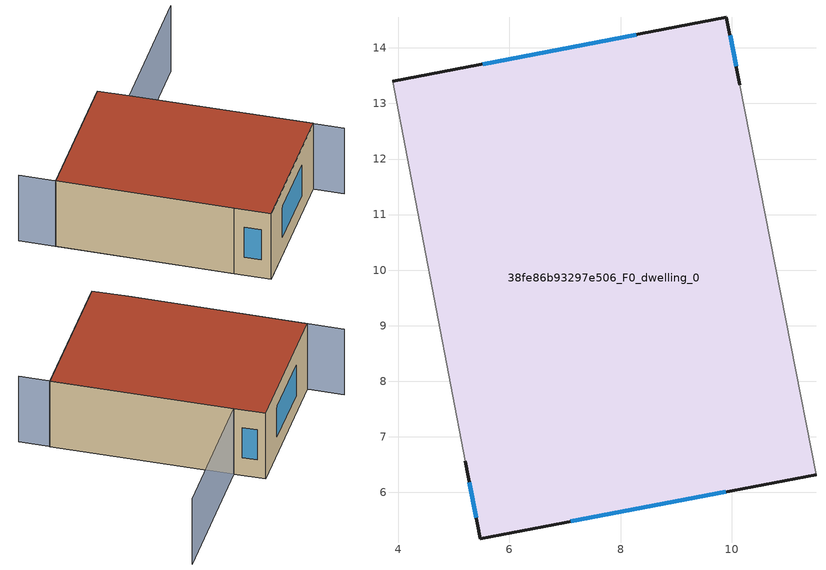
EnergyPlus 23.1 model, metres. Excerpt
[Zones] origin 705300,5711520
38fe86b93297e506_F0_dwelling_0
 floor ground (EU_floor_Construction): 9.91,14.55 10.15,13.34 11.52,6.32 5.48,5.16 5.2,6.56 3.9,13.4 z0
 wall outside (EU_wall_Construction): 10.15,13.34 9.91,14.55 3.9,13.4 / 5.2,6.56 5.48,5.16 11.52,6.32 z0:3
 wall adiabatic (EU_wall_Construction): 3.9,13.4 5.2,6.56 / 11.52,6.32 10.15,13.34 z0:3
 window (EU_Window_Construction): 8.29,14.24 5.52,13.71 / 10.09,13.67 9.97,14.23 / 7.11,5.48 9.89,6.01 / 5.28,6.18 5.4,5.54 z0.81:2.19
 roof outside (EU_roof_Construction): 11.52,6.32 10.15,13.34 9.91,14.55 3.9,13.4 5.2,6.56 5.48,5.16 z3
shading: 11.75,5.14 10.15,13.34 / 10.15,13.34 16.16,14.51 / 3.63,14.8 5.2,6.56 z0:3
[Building]
EU S2 Campaign: North Axis=0; Terrain=City; Solar Distribution=FullExterior
[Site:Location]
London: Latitude=51.5; Longitude=-0.5; Time Zone=0; Elevation=25
[SizingPeriod:WeatherFileDays]
AnnualSizingPeriod: Begin Month=1; Begin Day of Month=1; End Month=12; End Day of Month=31; Day of Week for Start Day=Monday; Use Weather File Daylight Saving Period=No; Use Weather File Rain and Snow Indicators=No
[MATERIAL]
EU_InternalMass_Material: Roughness=MediumRough; Thickness=0.1; Conductivity=1; Density=1800; Specific Heat=900; Thermal Absorptance=0.9; Solar Absorptance=0.7; Visible Absorptance=0.7
[MATERIAL:NOMASS] Roughness=MediumRough; Thermal Absorptance=0.9; Solar Absorptance=0.7; Visible Absorptance=0.7
Name | Thermal Resistance
EU_wall_NoMass | 0.555556
EU_roof_NoMass | 0.510204
EU_floor_NoMass | 1.68919
[WINDOWMATERIAL:SIMPLEGLAZINGSYSTEM]
EU_Window_SimpleGlazing: UFactor=3.96; Solar Heat Gain Coefficient=0.85; Visible Transmittance=0.85
[CONSTRUCTION]
EU_wall_Construction: EU_wall_NoMass
EU_roof_Construction: EU_roof_NoMass
EU_floor_Construction: EU_floor_NoMass
EU_InternalMass_Construction: EU_InternalMass_Material
EU_Window_Construction: EU_Window_SimpleGlazing
[ZONE]
38fe86b93297e506_F0_dwelling_0: Type=1; Multiplier=1; Ceiling Height=autocalculate; Volume=154.553; Floor Area=autocalculate; Part of Total Floor Area=Yes
[INTERNALMASS]
38fe86b93297e506_F0_dwelling_0_EU_InternalMass: Construction=EU_InternalMass_Construction; Zone or ZoneList=38fe86b93297e506_F0_dwelling_0; Surface Area=51.5177
[OTHEREQUIPMENT]
EU_Step8_InternalGain_38fe86b93297e506_F0_dwelling_0_f000: Fuel Type=Electricity; Zone or ZoneList or Space or SpaceList=38fe86b93297e506_F0_dwelling_0; Schedule=EU_Step8_GainSchedule_38fe86b93297e506_F0_dwelling_0_f000; Design Level Calculation Method=Watts/Area; Power per Zone Floor Area=1; Fraction Latent=0; Fraction Radiant=0; Fraction Lost=0; Carbon Dioxide Generation Rate=0; EndUse Subcategory=EU_Step8_InternalGains
[ZONEVENTILATION:DESIGNFLOWRATE]
EU_ConstantAir_38fe86b93297e506_F0_dwelling_0: Zone or ZoneList or Space or SpaceList=38fe86b93297e506_F0_dwelling_0; Schedule=EU_AlwaysOn; Design Flow Rate Calculation Method=AirChanges/Hour; Air Changes per Hour=0.48; Ventilation Type=Natural; Fan Pressure Rise=0; Fan Total Efficiency=1; Constant Term Coefficient=1; Temperature Term Coefficient=0; Velocity Term Coefficient=0; Velocity Squared Term Coefficient=0; Minimum Indoor Temperature=-100; Maximum Indoor Temperature=100; Delta Temperature=-100; Minimum Outdoor Temperature=-100; Maximum Outdoor Temperature=100; Maximum Wind Speed=40
[HVACTEMPLATE:THERMOSTAT]
EU_HeatOnly_38fe86b93297e506_F0_dwelling_0: Constant Heating Setpoint=20; Constant Cooling Setpoint=50
[HVACTEMPLATE:ZONE:IDEALLOADSAIRSYSTEM]
38fe86b93297e506_F0_dwelling_0: Template Thermostat=EU_HeatOnly_38fe86b93297e506_F0_dwelling_0; System Availability Schedule=EU_AlwaysOn; Maximum Heating Supply Air Temperature=50; Minimum Cooling Supply Air Temperature=13; Maximum Heating Supply Air Humidity Ratio=0.0156; Minimum Cooling Supply Air Humidity Ratio=0.0077; Heating Limit=NoLimit; Cooling Limit=NoLimit; Heating Availability Schedule=EU_AlwaysOn; Cooling Availability Schedule=EU_CoolingOff; Dehumidification Control Type=ConstantSensibleHeatRatio; Cooling Sensible Heat Ratio=0.7; Dehumidification Setpoint=60; Humidification Control Type=None; Humidification Setpoint=30; Outdoor Air Method=None; Outdoor Air Flow Rate per Person=0.00944; Outdoor Air Flow Rate per Zone Floor Area=0; Outdoor Air Flow Rate per Zone=0; Demand Controlled Ventilation Type=None; Outdoor Air Economizer Type=NoEconomizer; Heat Recovery Type=None; Sensible Heat Recovery Effectiveness=0.7; Latent Heat Recovery Effectiveness=0.65
[SIZING:ZONE]
38fe86b93297e506_F0_dwelling_0: Zone Cooling Design Supply Air Temperature Input Method=SupplyAirTemperature; Zone Cooling Design Supply Air Temperature=13; Zone Heating Design Supply Air Temperature Input Method=SupplyAirTemperature; Zone Heating Design Supply Air Temperature=50; Zone Cooling Design Supply Air Humidity Ratio=0.008; Zone Heating Design Supply Air Humidity Ratio=0.008; Cooling Design Air Flow Method=DesignDay; Cooling Design Air Flow Rate=0; Cooling Minimum Air Flow per Zone Floor Area=0.000762; Cooling Minimum Air Flow=0; Cooling Minimum Air Flow Fraction=0.2; Heating Design Air Flow Method=DesignDay; Heating Design Air Flow Rate=0; Heating Maximum Air Flow per Zone Floor Area=0.002032; Heating Maximum Air Flow=0.141576; Heating Maximum Air Flow Fraction=0.3; Account for Dedicated Outdoor Air System=No; Dedicated Outdoor Air System Control Strategy=NeutralSupplyAir; Dedicated Outdoor Air Low Setpoint Temperature for Design=autosize; Dedicated Outdoor Air High Setpoint Temperature for Design=autosize; Zone Load Sizing Method=Sensible Load Only No Latent Load; Zone Latent Cooling Design Supply Air Humidity Ratio Input Method=HumidityRatioDifference; Zone Cooling Design Supply Air Humidity Ratio Difference=0.005; Zone Latent Heating Design Supply Air Humidity Ratio Input Method=HumidityRatioDifference; Zone Humidification Design Supply Air Humidity Ratio Difference=0.005
[SCHEDULE:CONSTANT]
Name | Hourly Value
EU_AlwaysOn | 1
EU_CoolingOff | 0
[SCHEDULE:FILE]
EU_Step8_GainSchedule_38fe86b93297e506_F0_dwelling_0_f000: File=../../schedules/38fe86b93297e506/38fe86b93297e506_F0_dwelling_0_f000_gain.csv; Column Number=1; Rows to Skip at Top=0; Number of Hours of Data=8760; Column Separator=Comma; Interpolate to Timestep=No; Minutes per Item=60; Adjust Schedule for Daylight Savings=Yes
